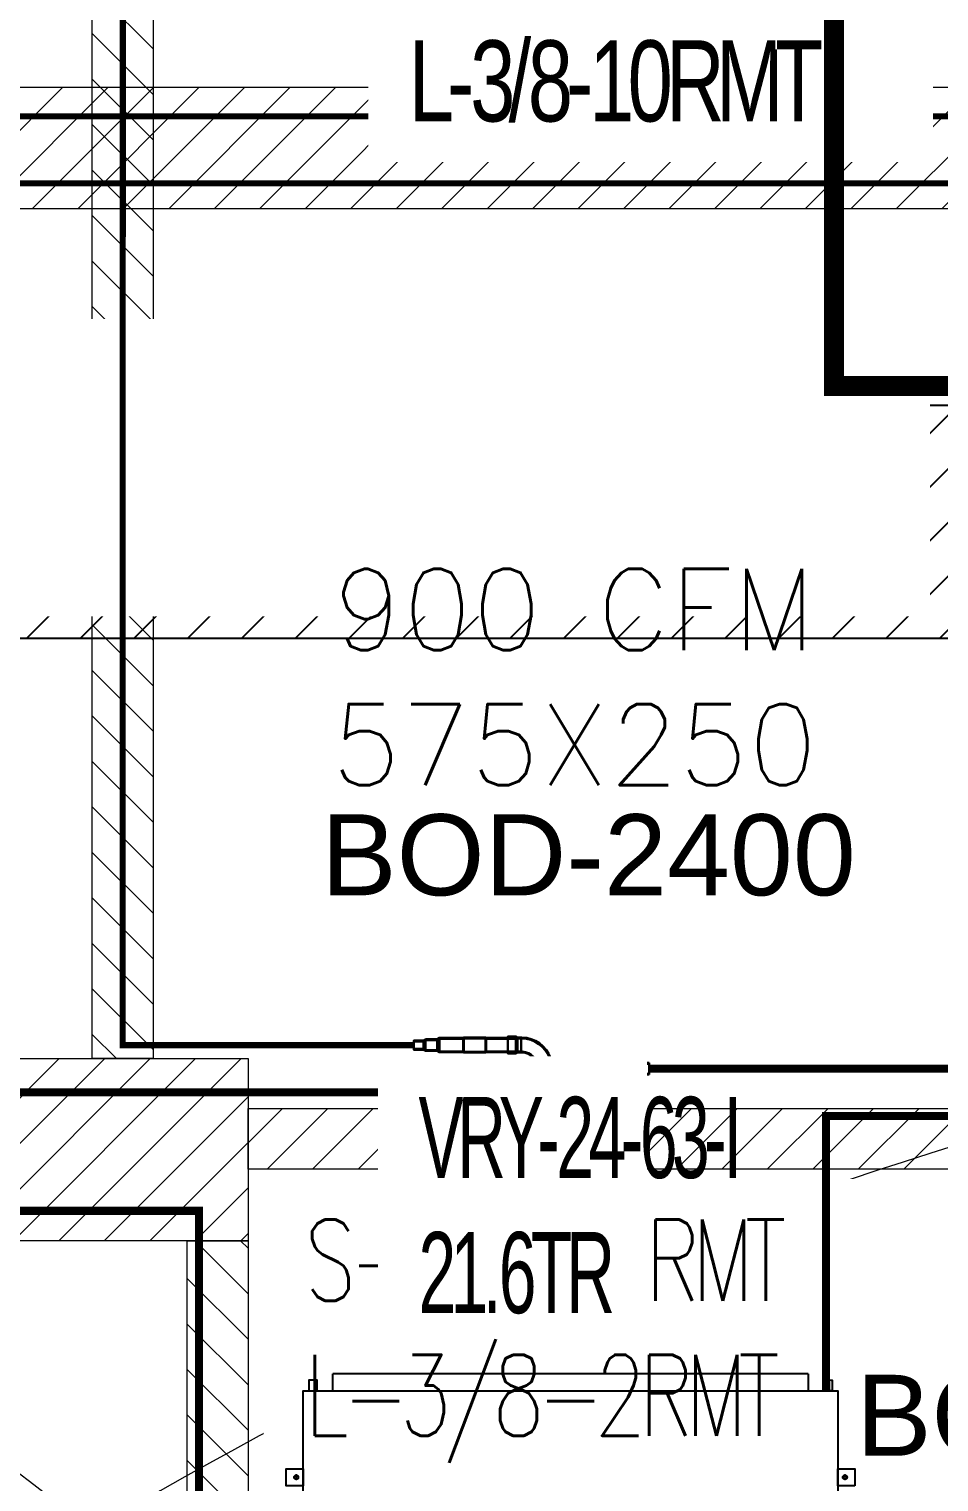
# Model space of a CAD drawing. Header units: millimetres. Extents: x -81374 to 485233, y -39075 to 157313.
# Drawn here: x 35006 to 37252, y -13039 to -9454 of the extents above; entities that cross this region are included whole.
import ezdxf
from ezdxf.enums import TextEntityAlignment as Align

# ---------------------------------------------------------------- set-up
doc = ezdxf.new("R2010")
doc.units = ezdxf.units.MM
for name, pattern in [('CENTER', [2, 1.25, -0.25, 0.25, -0.25]), ('CENTERX2', [4, 2.5, -0.5, 0.5, -0.5]), ('HIDDEN', [0.375, 0.25, -0.125])]:
    doc.linetypes.add(name, pattern=pattern)
for name, color, linetype in [('AC-RA-DIFFUSER', 6, 'Continuous'), ('CEN', 252, 'CENTER'), ('M-HVAC ELLIPTICAL DUCT', 6, 'Continuous'), ('M-HVAC VRV PIPE', 152, 'Continuous'), ('M-HVAC-ELEPTICAL DUCT', 6, 'Continuous'), ('M-HVAC-INSULATION', 8, 'Continuous'), ('M-HVAC-TEXT', 7, 'Continuous'), ('PCE-HVACTEXT', 7, 'Continuous')]:
    doc.layers.add(name, color=color, linetype=linetype)
for name, color, linetype, lineweight in [('CB-AC CABLE TRAY', 213, 'Continuous', 15), ('COPPER PIPE ', 4, 'Continuous', 30), ('DRAIN PIPE', 76, 'Continuous', 30), ('G-IMPT', 8, 'Continuous', 5), ('P-PIPE-IDEN', 7, 'Continuous', 9), ('vrv text', 90, 'Continuous', 30)]:
    doc.layers.add(name, color=color, linetype=linetype, lineweight=lineweight)
doc.styles.add('Arial_2', font='arial.ttf', dxfattribs={"height": 75})
doc.styles.add('R', font='romans.shx')
doc.styles.add('romans', font='stylu.ttf', dxfattribs={"height": 125})
doc.styles.add('rs', font='romans.shx', dxfattribs={"width": 0.75})
doc.styles.get("Standard").update_dxf_attribs({"font": 'arial.ttf'})
doc.dimstyles.new('GLAZ ALU', dxfattribs={"dimscale": 100, "dimtxt": 2, "dimasz": 1.4, "dimexe": 0.8, "dimexo": 0.8, "dimgap": 0.75, "dimtad": 1, "dimdec": 0, "dimzin": 0, "dimdsep": 46, "dimtxsty": 'rs', "dimcen": 0.09, "dimclrd": 8, "dimclre": 8, "dimclrt": 2, "dimadec": 0, "dimazin": 0, "dimtfac": 1, "dimtdec": 0, "dimtmove": 0, "dimatfit": 3, "dimfxl": 1, "dimtolj": 1, "dimtzin": 0, "dimarcsym": 0})

# ---------------------------------------------------------------- blocks, each defined once
blk = doc.blocks.new('ng')
at = {"layer": 'CEN', "color": 9, "linetype": 'HIDDEN', "lineweight": 0, "ltscale": 1500, "true_color": 0xc7c8ca}
blk.add_lwpolyline([(45318, 48121.5), (45318, 49779.3), (49418, 49779.3), (49418, 48121.5)], dxfattribs=at)
blk = doc.blocks.new('floor plan 1')
at = {"layer": 'G-IMPT', "color": 8, "ltscale": 500}
for centre, radius, start, end in [((30901.2, -15868.2), 12777.8, 49.90697, 259.60318), ((18060.5, -17690.2), 9598.5, 196.54068, 301.95899)]:
    blk.add_arc(centre, radius, start, end, dxfattribs=at)
at = {"layer": 'CEN', "linetype": 'Continuous'}
blk.add_blockref('ng', (-28240.4, -78519.6), dxfattribs=at)
at = {"layer": 'G-IMPT', "color": 8, "ltscale": 500}
for rotation, p in [(359.9992, (39680.6, -4989.6, 0)), (359.9992, (35886.7, -10139.3, 0)), (270.0008, (28873.3, -20643.5, 0)), (359.9992, (11975.3, -26935.4, 0)), (359.9992, (15267.6, -26935.4, 0)), (359.9992, (26686.3, -26987.7, 0)), (270.0008, (15861.1, -28615, 0)), (89.9992, (23697.8, -33300.6, 0)), (89.9992, (23597.9, -35337.7, 0)), (89.9992, (23597.9, -37388.3, 0)), (359.9992, (13750.4, -37781.5, 0)), (89.9992, (23697.8, -40746.8, 0)), (89.9992, (23597.8, -44302.5, 0)), (89.9992, (23597.8, -46399.1, 0)), (89.9992, (23697.8, -48339.8, 0)), (89.9992, (23697.8, -54280, 0)), (359.9992, (27418.1, -55702.4, 0)), (89.9992, (9671.9, -65856.5, 0)), (359.9992, (4684.1, -67403.4, 0)), (359.9992, (8737.2, -67403.4, 0))]:
    blk.add_attdef('PARTITIONTYPE', text='', height=200, rotation=rotation, dxfattribs=at).set_placement(p, align=Align.MIDDLE_CENTER)
blk = doc.blocks.new('A$Cd48aa87a')
at = {"color": 6, "linetype": 'CENTERX2', "lineweight": 5}
for p, q in [((-489.1, 831.5), (-503.7, 831.5)), ((-496.4, 824.2), (-496.4, 838.9)), ((29.6, 831.5), (14.9, 831.5)), ((22.3, 824.2), (22.3, 838.9)), ((-489.1, -523), (-503.7, -523)), ((-496.4, -530.4), (-496.4, -515.7)), ((29.6, -523), (14.9, -523)), ((22.3, -530.4), (22.3, -515.7))]:
    blk.add_line(p, q, dxfattribs=at)
at = {"color": 190}
for p, q in [((236, 740.9), (277.9, 740.9)), ((277.9, -432.4), (277.9, 740.9)), ((-664, 683.5), (-692.3, 683.5)), ((-692.3, -372.9), (-692.3, 683.5)), ((-692.3, -372.9), (-664, -372.9)), ((277.9, -432.4), (236, -432.4))]:
    blk.add_line(p, q, dxfattribs=at)
at = {"color": 3}
for p, q in [((-429.3, -584.3), (-429.3, -505.8)), ((-172.7, -505.8), (-172.7, -584.3)), ((-172.7, -584.3), (-429.3, -584.3))]:
    blk.add_line(p, q, dxfattribs=at)
at = {"color": 4}
for points in [[(-517.3, 814.2), (-517.3, 856.1), (-475.4, 856.1), (-475.4, 814.2)], [(1.3, 814.2), (1.3, 856.1), (43.2, 856.1), (43.2, 814.2)], [(-517.3, -547.7), (-517.3, -505.8), (-475.4, -505.8), (-475.4, -547.7)], [(1.3, -547.7), (1.3, -505.8), (43.2, -505.8), (43.2, -547.7)]]:
    blk.add_lwpolyline(points, close=True, dxfattribs=at)
at = {"color": 190}
blk.add_lwpolyline([(-664, -505.8), (-664, 814.2), (236, 814.2), (236, -505.8)], close=True, dxfattribs=at)
at = {"color": 2}
blk.add_lwpolyline([(236, 800.2), (236, 780.1), (262.2, 780.1), (262.2, 800.2)], close=True, dxfattribs=at)
at = {"color": 6}
blk.add_lwpolyline([(256.9, -484.8), (256.9, -468.1), (236, -468.1), (236, -484.8)], close=True, dxfattribs=at)
at = {"color": 5}
blk.add_lwpolyline([(251.7, -481.4), (251.7, -471.4), (236, -471.4), (236, -481.4)], close=True, dxfattribs=at)
at = {"color": 2}
blk.add_lwpolyline([(256.9, -471.7), (262.2, -471.7), (262.2, -491.7), (236, -491.7), (236, -471.7)], dxfattribs=at)
at = {"color": 4}
for centre in [(-496.4, 831.5), (22.3, 831.5), (-496.4, -523), (22.3, -523)]:
    blk.add_circle(centre, 5.24, dxfattribs=at)
blk = doc.blocks.new('*U139')
at = {"layer": 'CB-AC CABLE TRAY', "true_color": 0xa953a0}
h = blk.add_hatch(dxfattribs=at)
h.set_pattern_fill('ANSI31', color=215, scale=25)
h.set_pattern_definition([(45, (-899721.77, 1103058.81), (-56.1266008, 56.1266008), [])])
h.paths.add_polyline_path([(-88704.9, -150.4), (-88704.9, 299.6), (-83657.4, 299.6), (-83657.4, -150.4)])
at = {"layer": 'CB-AC CABLE TRAY', "color": 215, "true_color": 0xa953a0}
blk.add_lwpolyline([(-88704.9, -150.4), (-88704.9, 299.6), (-83657.4, 299.6), (-83657.4, -150.4)], close=True, dxfattribs=at)
blk = doc.blocks.new('*U113')
at = {"layer": 'CB-AC CABLE TRAY', "true_color": 0xa953a0}
h = blk.add_hatch(dxfattribs=at)
h.set_pattern_fill('ANSI31', color=215, scale=25)
h.set_pattern_definition([(45, (-903727.1, 1102758.81), (-56.1266008, 56.1266008), [])])
h.paths.add_polyline_path([(-88704.9, -150.4), (-88704.9, -0.4), (-87662.8, -0.4), (-87662.8, -150.4)])
at = {"layer": 'CB-AC CABLE TRAY', "color": 215, "true_color": 0xa953a0}
blk.add_lwpolyline([(-88704.9, -150.4), (-88704.9, -0.4), (-87662.8, -0.4), (-87662.8, -150.4)], close=True, dxfattribs=at)
blk = doc.blocks.new('*U114')
at = {"layer": 'CB-AC CABLE TRAY', "true_color": 0xa953a0}
h = blk.add_hatch(dxfattribs=at)
h.set_pattern_fill('ANSI31', color=215, scale=25)
h.set_pattern_definition([(45, (-896591.9, 1102758.81), (-56.1266008, 56.1266008), [])])
h.paths.add_polyline_path([(-88704.9, -150.4), (-88704.9, -0.4), (-80527.6, -0.4), (-80527.6, -150.4)])
at = {"layer": 'CB-AC CABLE TRAY', "color": 215, "true_color": 0xa953a0}
blk.add_lwpolyline([(-88704.9, -150.4), (-88704.9, -0.4), (-80527.6, -0.4), (-80527.6, -150.4)], close=True, dxfattribs=at)
blk = doc.blocks.new('*U143')
at = {"layer": 'CB-AC CABLE TRAY', "true_color": 0xa953a0}
h = blk.add_hatch(dxfattribs=at)
h.set_pattern_fill('ANSI31', color=215, scale=25)
h.set_pattern_definition([(45, (-899010.94, 1102758.81), (-56.1266008, 56.1266008), [])])
h.paths.add_polyline_path([(-88704.9, -150.4), (-88704.9, -0.4), (-82946.6, -0.4), (-82946.6, -150.4)])
at = {"layer": 'CB-AC CABLE TRAY', "color": 215, "true_color": 0xa953a0}
blk.add_lwpolyline([(-88704.9, -150.4), (-88704.9, -0.4), (-82946.6, -0.4), (-82946.6, -150.4)], close=True, dxfattribs=at)
blk = doc.blocks.new('*U117')
at = {"layer": 'CB-AC CABLE TRAY', "true_color": 0xa953a0}
h = blk.add_hatch(dxfattribs=at)
h.set_pattern_fill('ANSI31', color=215, scale=25)
h.set_pattern_definition([(45, (-898891.7, 1102908.81), (-56.1266008, 56.1266008), [])])
h.paths.add_polyline_path([(-88704.9, -150.4), (-88704.9, 149.6), (-82827.4, 149.6), (-82827.4, -150.4)])
at = {"layer": 'CB-AC CABLE TRAY', "color": 215, "true_color": 0xa953a0}
blk.add_lwpolyline([(-88704.9, -150.4), (-88704.9, 149.6), (-82827.4, 149.6), (-82827.4, -150.4)], close=True, dxfattribs=at)
blk = doc.blocks.new('zw$4E06')
at = {"layer": 'vrv text'}
for points in [[(-121.1, 50.2), (-123.4, 50.2, 0.309599), (-218.4, -17.7), (-219.1, -19.5)], [(-121.1, 47.1), (-125.2, 47.1, 0.219765), (-200.2, 8.6), (-201.3, 7.2), (-202.6, 5.5), (-203.7, 4), (-204.8, 2.4, 0.042815), (-212.3, -11.4), (-213.2, -13.1), (-214, -14.9), (-214.7, -16.9), (-215.5, -18.7), (-216, -20.6), (-216.2, -21.1), (-216.5, -21.9), (-216.8, -22.4), (-217.1, -23), (-217.3, -23.6), (-218.4, -25.2), (-218.7, -25.5), (-219.1, -26.1), (-219.7, -26.5), (-220.2, -27), (-220.4, -27.4), (-221, -27.8), (-221.5, -28.3), (-222.1, -28.5), (-222.4, -28.9), (-223, -29.2), (-223.6, -29.4)], [(-121.1, 3.6), (-124.1, 3.6, 0.392074), (-177.9, -51.8), (-178.1, -53.3), (-177.9, -54.6, 0.393328), (-124.1, -110.1), (-121.1, -110.1)], [(-121.1, 0.5), (-122.6, 0.5), (-123.9, 0.4, 0.390764), (-175, -51.8), (-175, -54.6, 0.390298), (-123.9, -107), (-121.1, -107)], [(-231.4, -31.6), (-231.1, -31.8, 0.021844), (-210.1, -47.1), (-199.6, -53.3), (-205.4, -43)], [(-205.4, -63.6), (-199.6, -53.3), (-210, -59.8, 0.03043), (-231.1, -74.8), (-231.4, -75)], [(-121.1, -153.7), (-123.2, -153.7, -0.308139), (-215.5, -87.9), (-216, -86), (-216.2, -85.3), (-216.5, -84.9), (-216.8, -84.2), (-217.1, -83.6), (-217.3, -83.1), (-217.7, -82.6), (-218, -82), (-218.4, -81.6), (-218.7, -81.1), (-219.1, -80.5), (-219.7, -80.2), (-220.2, -79.8), (-220.4, -79.2), (-221, -78.7), (-221.5, -78.5), (-222.1, -78.1), (-222.4, -77.6, 0.112916), (-230.1, -75.2), (-230.7, -75), (-231.4, -75)], [(-121.1, -156.8), (-123.4, -156.8, -0.307918), (-218.4, -89), (-219.1, -87.1), (-219.1, -86.6), (-219.3, -86), (-219.7, -85.7), (-219.9, -85.1), (-220.2, -84.8), (-220.2, -84.2), (-220.6, -83.8), (-221, -83.5), (-221.2, -82.9), (-221.5, -82.7), (-221.9, -82.2), (-222.3, -81.8), (-222.6, -81.6), (-223, -81.3), (-223.3, -80.9), (-223.7, -80.7), (-224.3, -80.3), (-224.6, -80), (-225.2, -79.8), (-225.4, -79.6), (-225.9, -79.4), (-226.5, -79.2), (-226.8, -79), (-227.4, -78.7), (-228.5, -78.7), (-228.9, -78.5), (-229.4, -78.3), (-230.4, -78.3), (-230.9, -78.1), (-231.4, -78.1)]]:
    blk.add_lwpolyline(points, format="xyb", dxfattribs=at)
for points in [[(-139, 45.4), (-141.6, 48.1)], [(-130.5, 46.5), (-133.4, 49.4)], [(-121.7, 47.1), (-124.8, 50.2)], [(-76.5, 50.2), (-76.5, 53.3), (-103.7, 53.3), (-109, 50.2), (-121.1, 50.2)], [(-102.8, 50.2), (-108.1, 47.1), (-121.1, 47.1)], [(-112.1, 47.1), (-115.3, 50.2)], [(-104.8, 49.1), (-107, 51.3)], [(-103, 1.7), (-103, 48.5)], [(-102.8, 50.2), (-102.8, 39.7)], [(-76.5, 0.4), (-76.5, 50.2), (-102.8, 50.2), (-102.8, 0.4)], [(-102.6, 48.4), (-5, 48.4), (-2.6, 50), (0, 50)], [(-102.6, 1.5), (-102.6, 48.4)], [(-96.5, 50.2), (-99.6, 53.3)], [(-87.1, 50.2), (-90.3, 53.3)], [(-77.8, 50.2), (-80.9, 53.3)], [(-76.5, 50.2), (-76.5, 39.7)], [(151.5, 48.4), (72.8, 48.4), (70.2, 50), (-0.9, 50)], [(158.7, 44.3), (151.5, 48.4)], [(-206.3, -0.2), (-208.7, 2)], [(-202.4, 5.5), (-204.6, 7.7)], [(-198.3, 10.7), (-200.6, 13.1)], [(-193.9, 15.8), (-196, 17.8)], [(-189.2, 20.4), (-191.4, 22.8)], [(-184, 24.8), (-186.4, 27.2)], [(-178.9, 28.9), (-181.1, 31.2)], [(-173, 32.5), (-175.2, 34.8)], [(-167.1, 36), (-169.3, 38.2)], [(-160.7, 38.8), (-163.1, 41.3)], [(-153.9, 41.7), (-156.3, 43.9)], [(-146.7, 43.7), (-149.1, 46.3)], [(-130.5, -0.5), (-133.3, 2.2)], [(-122.1, 0.4), (-125, 3.5)], [(-121.1, 3.5), (-121.1, 47.1)], [(-121.1, 3.5), (-108.1, 3.5), (-102.8, 0.4), (-76.5, 0.4), (-76.5, -2.8), (-103.7, -2.8), (-109, 0.4), (-121.1, 0.4)], [(-112.7, 0.4), (-115.8, 3.5)], [(-108.1, 3.5), (-108.1, 47.1)], [(-100, -2.8), (-103.9, 0.9)], [(-102.8, 47.2), (-102.8, 0.2)], [(-102.8, 45.4), (-102.8, 2.7)], [(0.2, 47.2), (-1.8, 47.2), (-4.2, 45.9), (-102.6, 45.9)], [(-4.2, 45.9), (-4.2, 4.2), (-102.6, 4.2)], [(0, 0), (-2.6, 0), (-5, 1.5), (-102.6, 1.5)], [(-90.8, -2.8), (-93.9, 0.4)], [(-81.2, -2.8), (-84.4, 0.4)], [(-25.5, 45.9), (-33.3, 45.9)], [(-25.5, 4.2), (-33.3, 4.2)], [(-4.2, 4.2), (-1.8, 2.7)], [(-1.8, 47.2), (-1.8, 2.7), (0, 2.7)], [(69.7, 2.7), (-0.7, 2.7)], [(0, 47.2), (69.7, 47.2), (71.9, 45.9), (150.7, 45.9), (157.9, 41.6), (196.1, 41.6), (203.3, 37.7), (203.3, 12.7), (196.1, 8.5), (157.9, 8.5), (150.7, 4.2), (71.9, 4.2), (69.7, 2.7)], [(0, 0), (70.2, 0)], [(69.7, 47.2), (69.7, 2.7)], [(70.2, 0), (72.8, 1.5), (151.5, 1.5), (158.7, 5.7), (196.1, 5.7), (203.3, 9.9), (235.9, 9.9), (235.9, 40.3), (203.3, 40.3), (196.1, 44.3)], [(71.9, 45.9), (71.9, 4.2)], [(93.4, 45.9), (101.1, 45.9)], [(93.4, 4.2), (101.1, 4.2)], [(150.7, 45.9), (150.7, 4.2)], [(157.9, 41.6), (157.9, 8.5)], [(196.1, 44.3), (158.7, 44.3)], [(196.1, 41.6), (196.1, 8.5)], [(203.3, 37.7), (235.9, 37.7)], [(203.3, 12.7), (235.9, 12.7)], [(-500.2, -74.1), (-500.2, -32.3), (-507.4, -36.8), (-545.4, -36.8), (-545.4, -34)], [(-545.4, -34), (-507.9, -34)], [(-545.4, -36.8), (-545.4, -69.9)], [(-507.9, -34), (-500.8, -29.8)], [(-507.4, -36.8), (-507.4, -69.9)], [(-500.8, -29.8), (-422.1, -29.8)], [(-349.3, -31.1), (-419, -31.1), (-421.4, -32.3), (-500.2, -32.3)], [(-442.7, -32.3), (-450.4, -32.3)], [(-422.1, -29.8), (-419.5, -28.3)], [(-421.4, -32.3), (-421.4, -74.1), (-419, -75.6)], [(-419.5, -28.3), (-348.4, -28.3)], [(-419, -31.1), (-419, -75.6), (-348.5, -75.6)], [(-349.5, -31.1), (-347.5, -31.1), (-345.2, -32.3), (-246.7, -32.3)], [(-246.7, -29.8), (-344.3, -29.8), (-346.9, -28.3), (-349.3, -28.3)], [(-347.5, -31.1), (-347.5, -75.6), (-349.3, -75.6)], [(-345.2, -32.3), (-345.2, -74.1), (-246.7, -74.1)], [(-323.7, -32.3), (-316, -32.3)], [(-240.6, -28.5), (-246.2, -25.2), (-273.2, -25.2), (-273.2, -28.5), (-246.9, -28.5), (-241.6, -31.6)], [(-272.1, -28.5), (-273.2, -27.4)], [(-273.2, -28.5), (-273.2, -41)], [(-273.2, -78.1), (-273.2, -28.5)], [(-262.7, -28.5), (-265.8, -25.2)], [(-253.1, -28.5), (-256.4, -25.2)], [(-240.8, -31.6), (-247.1, -25.2)], [(-246.9, -75.6), (-246.9, -28.3), (-246.9, -75.6)], [(-246.9, -28.5), (-246.9, -41)], [(-246.9, -78.1), (-246.9, -28.5)], [(-246.7, -76.7), (-246.7, -29.8)], [(-246.7, -76.8), (-246.7, -29.8)], [(-241.6, -75), (-241.6, -31.6)], [(-241.6, -31.6), (-231.4, -31.6)], [(-240.6, -28.5), (-231.4, -28.5)], [(-231.3, -31.6), (-234.4, -28.5)], [(-231.4, -28.5), (-229.8, -28.5), (-229.4, -28.3), (-228.9, -28.3), (-228.5, -28.1), (-227.8, -27.9), (-227.4, -27.8), (-226.8, -27.6), (-226.5, -27.4), (-225.9, -27.4), (-225.4, -27), (-225.2, -26.8), (-224.6, -26.5), (-224.3, -26.3), (-223.7, -26.1), (-223, -25.4), (-222.6, -25.2), (-222.3, -24.6), (-221.9, -24.3), (-221.5, -24.1), (-221.2, -23.6), (-221, -23.2), (-220.6, -22.8), (-220.2, -22.3), (-220.2, -22.1), (-219.9, -21.5), (-219.7, -21.1), (-219.3, -20.6), (-219.1, -20), (-219.1, -19.7)], [(-228.9, -31.4), (-229.6, -31.6), (-231.4, -31.6)], [(-223.9, -29.6), (-226.1, -27.4)], [(-218.6, -25.4), (-221, -23.2)], [(-215.5, -19), (-218, -16.8)], [(-216, -21), (-216, -20.6)], [(-212.9, -12.5), (-215.1, -10.1)], [(-209.7, -6.3), (-211.9, -3.9)], [(-174.8, -50.4), (-177.6, -47.6)], [(-173.7, -42.1), (-176.3, -39.5)], [(-171.7, -34.8), (-174.1, -32.3)], [(-168.8, -28.3), (-171, -25.9)], [(-165.1, -22.4), (-167.5, -20.2)], [(-160.9, -17.3), (-163.3, -15.1)], [(-156.3, -12.7), (-158.3, -10.5)], [(-150.7, -8.5), (-153.1, -6.3)], [(-144.7, -5.1), (-147.1, -2.8)], [(-138.3, -2.4), (-140.6, 0)], [(-545.4, -69.9), (-507.4, -69.9), (-500.2, -74.1), (-421.4, -74.1)], [(-545.4, -72.6), (-545.4, -69.9)], [(-507.9, -72.6), (-545.4, -72.6)], [(-500.8, -76.8), (-507.9, -72.6)], [(-422.1, -76.8), (-500.8, -76.8)], [(-442.7, -74.1), (-450.4, -74.1)], [(-419.5, -78.1), (-422.1, -76.8)], [(-349.3, -78.1), (-419.5, -78.1)], [(-349.3, -78.1), (-346.9, -78.1)], [(-345.2, -74.1), (-347.5, -75.6)], [(-346.9, -78.1), (-344.3, -76.8)], [(-344.3, -76.8), (-246.7, -76.8)], [(-323.7, -74.1), (-316, -74.1)], [(-231.4, -75), (-241.6, -75), (-246.9, -78.1), (-273.2, -78.1), (-273.2, -81.4), (-246.2, -81.4), (-240.6, -78.1), (-231.4, -78.1)], [(-266.4, -81.4), (-269.3, -78.1)], [(-256.8, -81.4), (-259.9, -78.1)], [(-247.4, -81.4), (-250.6, -78.1)], [(-241, -78.5), (-243.2, -76.1)], [(-231.6, -78.1), (-235, -75)], [(-217.3, -83.3), (-223.3, -77.2)], [(-210, -99.8), (-216.5, -93.4)], [(-216, -86), (-216, -85.8)], [(-174.5, -60.1), (-177.9, -56.6)], [(-171.1, -73), (-176.1, -68)], [(-153.1, -100.4), (-168, -85.3)], [(-183.3, -136.2), (-204.1, -115.4)], [(-161.2, -148.9), (-167.7, -142.3)], [(-124.7, -110.1), (-127.9, -106.6)], [(-76.5, -107), (-76.5, -103.9), (-103.7, -103.9), (-109, -107), (-121.1, -107)], [(-121.1, -153.7), (-121.1, -110.1), (-108.1, -110.1), (-102.8, -107), (-76.5, -107)], [(-115.1, -110.1), (-118.2, -107)], [(-106.6, -109.2), (-109, -107)], [(-108.1, -153.7), (-108.1, -110.1)], [(-103, -108.1), (-5.3, -108.1), (-2.9, -106.4), (-0.4, -106.4)], [(-103, -155), (-103, -108.1)], [(-0.2, -109.4), (-2.2, -109.4), (-4.6, -110.5), (-103, -110.5)], [(-4.6, -110.5), (-4.6, -152.4), (-103, -152.4)], [(-102.8, -107), (-102.8, -118.2)], [(-102.8, -156.8), (-102.8, -107)], [(-102.8, -156.8), (-102.8, -109.9)], [(-99.4, -107), (-102.4, -103.9)], [(-90.1, -107), (-93.2, -103.9)], [(-80.5, -107), (-83.6, -103.9)], [(-76.5, -107), (-76.5, -118.2)], [(-76.5, -156.8), (-76.5, -107)], [(-26.1, -110.5), (-33.6, -110.5)], [(-2.2, -153.7), (-2.2, -109.4)], [(151.1, -108.1), (72.4, -108.1), (69.8, -106.4), (-1.3, -106.4)], [(-0.4, -109.4), (69.3, -109.4), (71.5, -110.5), (150.4, -110.5)], [(69.3, -109.4), (69.3, -153.7)], [(71.5, -110.5), (71.5, -152.4)], [(93, -110.5), (100.7, -110.5)], [(150.4, -110.5), (150.4, -152.4)], [(150.4, -110.5), (157.5, -114.9), (195.8, -114.9), (202.9, -118.9), (202.9, -143.9), (195.8, -148.2)], [(158.3, -112.1), (151.1, -108.1)], [(157.5, -114.9), (157.5, -148.2)], [(195.8, -112.1), (158.3, -112.1)], [(195.8, -112.1), (202.9, -116.2), (235.3, -116.2), (235.3, -146.5), (202.9, -146.5), (195.8, -150.7)], [(195.8, -114.9), (195.8, -148.2)], [(202.9, -118.9), (235.3, -118.9)], [(202.9, -143.9), (235.3, -143.9)], [(-146.9, -153.5), (-151.5, -148.9)], [(-135.3, -155.9), (-139, -152)], [(-124.8, -156.8), (-128.1, -153.3)], [(-109, -156.8), (-103.7, -159.9), (-76.5, -159.9), (-76.5, -156.8), (-102.8, -156.8), (-108.1, -153.7), (-121.1, -153.7)], [(-121.1, -156.8), (-109, -156.8)], [(-115.4, -156.8), (-118.4, -153.7)], [(-102.8, -159.9), (-109.2, -153.7)], [(-5.3, -155), (-103, -155)], [(-93.4, -159.9), (-96.5, -156.8)], [(-84, -159.9), (-87.1, -156.8)], [(-76.5, -158.1), (-77.8, -156.8)], [(-26.1, -152.4), (-33.6, -152.4)], [(-2.9, -156.5), (-5.3, -155)], [(-4.6, -152.4), (-2.2, -153.7), (-0.4, -153.7)], [(-0.4, -156.5), (-2.9, -156.5)], [(69.3, -153.7), (-1.1, -153.7)], [(-0.4, -156.5), (69.8, -156.5)], [(195.8, -148.2), (157.5, -148.2), (150.4, -152.4), (71.5, -152.4), (69.3, -153.7)], [(69.8, -156.5), (72.4, -155)], [(72.4, -155), (151.1, -155), (158.3, -150.7), (195.8, -150.7)], [(93, -152.4), (100.7, -152.4)]]:
    blk.add_lwpolyline(points, dxfattribs=at)
for points in [[(-223.6, -29.4), (-225.2, -30.8), (-226.7, -30.6), (-228.9, -31.4)], [(-205.4, -43), (-209.5, -36), (-212.2, -28.2), (-216, -21)], [(-216, -85.8), (-212.5, -78.4), (-209.1, -70.9), (-205.4, -63.6)]]:
    blk.add_open_spline(points, degree=3, dxfattribs=at)

msp = doc.modelspace()

# ---------------------------------------------------------------- hatches: boundary and pattern name
at = {"layer": 'M-HVAC-INSULATION'}
h = msp.add_hatch(dxfattribs=at)
h.set_pattern_fill('ANSI31', color=26, scale=750, angle=360, style=0)
h.set_pattern_definition([(45, (496839.4, -83293.7), (-66.29126, 66.29126), [])])
h.paths.add_polyline_path([(31838.7, -10957.3), (40293.2, -10957.3), (40293.2, -10382.3), (31838.7, -10382.3)])

# ---------------------------------------------------------------- linework, layer by layer
at = {"layer": 'COPPER PIPE ', "color": 4, "linetype": 'Continuous', "const_width": 15}
msp.add_lwpolyline([(41928.5, -9669.6), (33009, -9669.6), (33009, -9867), (32769.6, -9867)], dxfattribs=at)
at = {"layer": 'DRAIN PIPE', "color": 76, "linetype": 'Continuous', "const_width": 20}
msp.add_lwpolyline([(31663.2, -9469.5), (31663.2, -11294), (31663.2, -12370.4), (35425.6, -12370.4), (35425.6, -13546.6), (35641.1, -13546.6)], dxfattribs=at)
at = {"layer": 'M-HVAC ELLIPTICAL DUCT', "linetype": 'Continuous'}
for p, q in [((31838.7, -10382.3), (40293.2, -10382.3)), ((31838.7, -10957.3), (40293.2, -10957.3))]:
    msp.add_line(p, q, dxfattribs=at)
at = {"layer": 'M-HVAC VRV PIPE', "color": 171, "linetype": 'Continuous', "const_width": 15}
msp.add_lwpolyline([(41057.1, -9835), (34019.6, -9835)], dxfattribs=at)
at = {"layer": 'M-HVAC VRV PIPE', "color": 6, "linetype": 'Continuous', "const_width": 20}
for points in [[(38745.1, -12019.7), (36537.3, -12019.7)], [(35955.4, -12078.1), (34517.8, -12078.1)]]:
    msp.add_lwpolyline(points, dxfattribs=at)

# ---------------------------------------------------------------- block references
at = {"linetype": 'Continuous', "rotation": 180}
msp.add_blockref('floor plan 1', (58170.8, -39075.4), dxfattribs=at)
at = {"layer": 'AC-RA-DIFFUSER', "rotation": 89.99999999999999}
msp.add_blockref('A$Cd48aa87a', (36497.2, -13050.2), dxfattribs=at)
at = {"layer": 'CB-AC CABLE TRAY', "color": 4, "linetype": 'HIDDEN'}
for name, p, rotation in [('*U114', (35162.4, 76710.3), 89.9997198436913), ('*U117', (123418.8, -9748.1), 359.9997198436913), ('*U139', (119204.4, -12294.5), 359.9997198436913), ('*U143', (124251.8, -12117.8), 359.9997198436913), ('*U113', (35546.9, -101149.5), 269.9997198436913)]:
    msp.add_blockref(name, p, dxfattribs=dict(at, rotation=rotation))
at = {"layer": 'vrv text', "xscale": 0.7447286262668819, "yscale": 0.7447286262668819, "zscale": 0.7447286262668819, "rotation": 180}
msp.add_blockref('zw$4E06', (36131.1, -12059.4), dxfattribs=at)

# ---------------------------------------------------------------- texts
at = {"layer": 'M-HVAC-ELEPTICAL DUCT', "char_height": 200, "attachment_point": 1}
for s, insert in [('BOD-2400', (35727.2, -11391.9, 1198.1)), ('BOU-2250', (37047.9, -12774.9, 1198.1))]:
    msp.add_mtext(s, dxfattribs=dict(at, insert=insert))
at = {"layer": 'M-HVAC-TEXT', "color": 7, "insert": (36352.6, -10786.6, 0), "char_height": 200, "width": 13359.771, "attachment_point": 2, "style": 'R'}
msp.add_mtext('900 CFM\\P575X250', dxfattribs=at)

# ---------------------------------------------------------------- leaders
at = {"layer": 'PCE-HVACTEXT', "ltscale": 0.25}
msp.add_leader([(36972.5, -12657.4), (35677.8, -12657.4)], dimstyle='GLAZ ALU', override={"dimtad": 0, "dimclrd": 7, "dimclrt": 256, "dimfxl": 100, "dimfxlon": 1, "dimtfill": 1, "dimarcsym": 1}, dxfattribs=at)

# ---------------------------------------------------------------- next in the draw order: texts
at = {"layer": 'M-HVAC-TEXT', "char_height": 200, "attachment_point": 7, "style": 'romans', "bg_fill": 2}
for s, insert, width in [('{\\W0.75;\\T0.75;\\C4;S-3/8-10RMT \\P\\pxt5.333333;L-3/8-10RMT}', (35943.6, -9685.1), 1193.907), ('\\pxql;{\\Fromans.shx|c1;\\W0.75;\\T0.75;\\C6;S-3/4-2RMT\\PL-3/8-2RMT}', (35685.8, -12992.2), 1665.105)]:
    msp.add_mtext(s, dxfattribs=dict(at, insert=insert, width=width))
at = {"layer": 'M-HVAC-TEXT', "color": 7, "insert": (30450.4, -10269.7, 0), "char_height": 200, "width": 13359.771, "attachment_point": 2, "style": 'R', "bg_fill": 2}
msp.add_mtext('TFA \\P1000 CFM', dxfattribs=at)

# ---------------------------------------------------------------- next in the draw order: linework, layer by layer
at = {"layer": 'CEN', "color": 11, "linetype": 'HIDDEN', "lineweight": 0, "ltscale": 1500, "const_width": 50}
msp.add_lwpolyline([(41093.2, -8677.3), (41093.2, -10335.1), (36993.2, -10335.1), (36993.2, -8677.3)], dxfattribs=at)
at = {"layer": 'M-HVAC VRV PIPE', "color": 6, "linetype": 'Continuous', "elevation": 0}
msp.add_lwpolyline([(35955.9, -11961.6, 15, 15, 0), (35237.4, -11961.6, 15, 15, 0), (35240.7, 13048.3, 15, 15, 0), (40936.3, 13048.3, 15, 15, 0), (40936.3, 13048.3, 15, 15, 0), (40903.3, 18367.2, 15, 15, 0), (46651, 18367.2, 0, 0, 0)], format="xyseb", dxfattribs=at)
at = {"layer": 'M-HVAC VRV PIPE', "color": 6, "linetype": 'Continuous', "const_width": 20}
msp.add_lwpolyline([(36973.7, -12814.2), (36973.7, -12136.2), (38745.5, -12136.2)], dxfattribs=at)

# ---------------------------------------------------------------- next in the draw order: block references
at = {"layer": 'AC-RA-DIFFUSER', "rotation": 89.99999999999999}
msp.add_blockref('A$Cd48aa87a', (36497.2, -13050.2), dxfattribs=at)

# ---------------------------------------------------------------- next in the draw order: texts
at = {"layer": 'P-PIPE-IDEN', "insert": (35967.6, -12089.4), "char_height": 200, "width": 463.749, "attachment_point": 1, "style": 'Arial_2', "bg_fill": 2}
msp.add_mtext('{\\W0.6;\\T0.75;\\C1;VRY-24-63-I\\P21.6TR}', dxfattribs=at)

doc.saveas('drawing.dxf')
